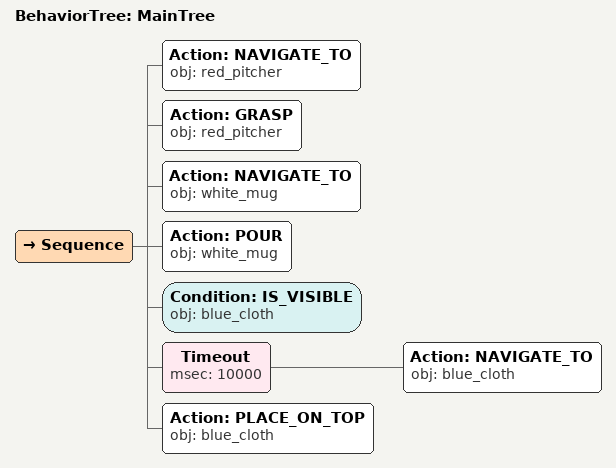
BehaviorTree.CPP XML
<root main_tree_to_execute="MainTree">
  <BehaviorTree ID="MainTree">
    <Sequence>
      <!-- Navigate to red_pitcher -->
      <Action ID="NAVIGATE_TO" obj="red_pitcher" />
      <!-- Grasp red_pitcher -->
      <Action ID="GRASP" obj="red_pitcher" />
      <!-- Navigate to white_mug -->
      <Action ID="NAVIGATE_TO" obj="white_mug" />
      <!-- Pour into white_mug -->
      <Action ID="POUR" obj="white_mug" />
      <!-- Check blue_cloth is visible before NAVIGATE_TO -->
      <Condition ID="IS_VISIBLE" obj="blue_cloth" />
      <!-- Timeout: NAVIGATE_TO blue_cloth within 10s -->
      <Timeout msec="10000">
        <!-- Navigate to blue_cloth -->
        <Action ID="NAVIGATE_TO" obj="blue_cloth" />
      </Timeout>
      <!-- Place on blue_cloth -->
      <Action ID="PLACE_ON_TOP" obj="blue_cloth" />
    </Sequence>
  </BehaviorTree>
</root>
